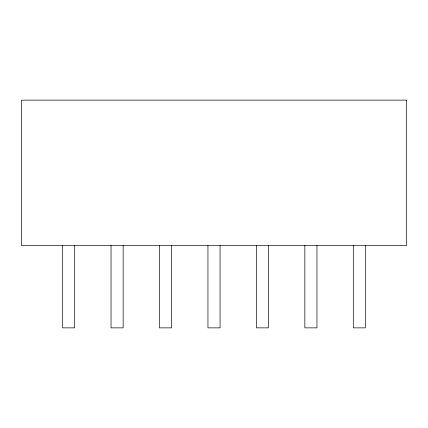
<?xml version="1.0" encoding="UTF-8"?>
<svg xmlns="http://www.w3.org/2000/svg" width="428" height="428" viewBox="0 0 428 428"><rect width="100%" height="100%" fill="white"/><g stroke="black" fill="none" stroke-linecap="round" stroke-linejoin="round"><path stroke-width="0.64" d="M365.416 245.495L365.416 327.864L353.303 327.864L353.303 245.495M316.961 245.495L316.961 327.864L304.848 327.864L304.848 245.495M268.511 245.495L268.511 327.864L256.399 327.864L256.399 245.495M220.056 245.495L220.056 327.864L207.944 327.864L207.944 245.495M171.601 245.495L171.601 327.864L159.489 327.864L159.489 245.495M123.152 245.495L123.152 327.864L111.039 327.864L111.039 245.495M74.697 245.495L74.697 327.864L62.584 327.864L62.584 245.495M406.6 100.136L21.4 100.136L21.4 245.495L406.6 245.495L406.6 100.136"/></g></svg>
